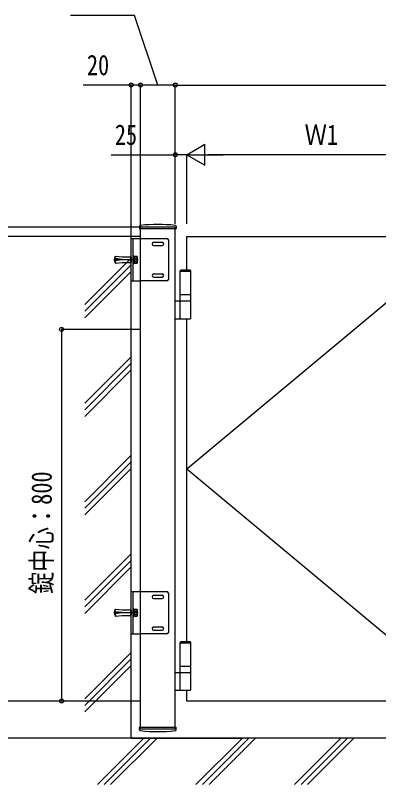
# Model space of a CAD drawing. Units: millimetres, scale not verified. Extents: x -4205 to 4205, y -2970 to 2970.
# Drawn here: x -2645 to -1862, y -131 to 1525 of the extents above; entities that cross this region are included whole.
import ezdxf
from ezdxf.enums import TextEntityAlignment as Align

# ---------------------------------------------------------------- set-up
doc = ezdxf.new("R2010")
doc.units = ezdxf.units.MM
doc.header["$LTSCALE"] = 20
doc.layers.add('0-4_YKK_A1', color=4, linetype='Continuous')
doc.layers.add('0-5_YKK_D', color=6, linetype='Continuous')
doc.styles.add('ＭＳ ゴシック', font='')
doc.styles.get('ＭＳ ゴシック').set_extended_font_data('MS Gothic')

msp = doc.modelspace()

# ---------------------------------------------------------------- linework, layer by layer
at = {"layer": '0-4_YKK_A1'}
for p, q in [((-2395.04, -31), (-2395.04, 1069)), ((-2376.88, 1070.9), (-2377.14, 1066.03)), ((-2298.44, 1065.5), (-2376.64, 1065.5)), ((-2375.04, -11), (-2375.04, 1065.5)), ((-2300.04, 1069), (-2300.04, 1065.5)), ((-2300.04, -11), (-2300.04, 1065.5)), ((-2298.2, 1070.9), (-2297.94, 1066.03)), ((-2395.04, 953.5), (-2395.04, 1044.5)), ((-2395.04, 1044.5), (-2375.04, 1044.5)), ((-2391.04, 953.5), (-2391.04, 1044.5)), ((-2375.04, 1044.5), (-2318.04, 1044.5)), ((-2275.04, 977), (-2275.04, 1049)), ((-2275.04, 549), (-1675.04, 1049)), ((-2346.54, 1036.5), (-2328.54, 1036.5)), ((-2346.54, 1029.5), (-2328.54, 1029.5)), ((-2315.04, 1041.5), (-2315.04, 956.5)), ((-2495.04, 902.25), (-2395.04, 1002.25)), ((-2379.94, 999), (-2432.35, 999)), ((-2430.54, 1003), (-2430.04, 1003.5)), ((-2430.54, 995), (-2430.54, 1003)), ((-2430.04, 994.5), (-2430.54, 995)), ((-2430.04, 994.5), (-2430.04, 1003.5)), ((-2430.04, 1003.5), (-2429.67, 1003.46)), ((-2430.04, 994.5), (-2429.67, 994.54)), ((-2429.93, 1001.31), (-2429.33, 1006.25)), ((-2415.04, 999.5), (-2429.93, 1001.31)), ((-2415.04, 998.5), (-2429.93, 996.69)), ((-2429.93, 996.69), (-2429.33, 991.75)), ((-2429.44, 1001.25), (-2428.77, 1006.69)), ((-2429.44, 996.75), (-2428.77, 991.31)), ((-2429.33, 1006.25), (-2428.77, 1006.69)), ((-2428.77, 1006.71), (-2414.71, 1005)), ((-2415.04, 999.5), (-2415.04, 998.5)), ((-2414.71, 1005), (-2395.54, 1005)), ((-2395.54, 993), (-2395.54, 1005)), ((-2395.04, 1004.5), (-2395.54, 1005)), ((-2395.04, 1004.5), (-2395.04, 993.5)), ((-2387.44, 1006.25), (-2389.44, 1006.25)), ((-2387.44, 1002.75), (-2382.52, 1002.75)), ((-2387.44, 995.25), (-2382.52, 995.25)), ((-2381.94, 1005.5), (-2382.52, 1006.51)), ((-2381.94, 1005.5), (-2381.94, 992.5)), ((-2495.04, 888.11), (-2395.04, 988.11)), ((-2429.33, 991.75), (-2428.77, 991.31)), ((-2395.04, 993.5), (-2395.54, 993)), ((-2387.44, 991.49), (-2382.52, 991.49)), ((-2381.94, 992.5), (-2382.52, 991.49)), ((-2495.04, 873.96), (-2395.04, 973.96)), ((-2346.54, 968.5), (-2328.54, 968.5)), ((-2346.54, 961.5), (-2328.54, 961.5)), ((-2287.54, 977), (-2289.54, 975)), ((-2289.54, 975), (-2266.54, 975)), ((-2289.54, 974), (-2266.54, 974)), ((-2287.54, 977), (-2268.54, 977)), ((-2268.54, 977), (-2266.54, 975)), ((-2395.04, 953.5), (-2375.04, 953.5)), ((-2318.04, 953.5), (-2375.04, 953.5)), ((-2289.54, 924), (-2266.54, 924)), ((-2266.54, 910), (-2300.04, 910)), ((-2289.54, 873.5), (-2289.54, 908.5)), ((-2266.54, 873.5), (-2266.54, 908.5)), ((-2300.04, 872), (-2268.04, 872)), ((-2275.04, 177), (-2275.04, 872)), ((-2495.04, 690.12), (-2395.04, 790.12)), ((-2495.04, 675.97), (-2395.04, 775.97)), ((-2495.04, 661.83), (-2395.04, 761.83)), ((-2495.04, 477.98), (-2395.04, 577.98)), ((-2495.04, 463.84), (-2395.04, 563.84)), ((-2495.04, 449.7), (-2395.04, 549.7)), ((-2275.04, 549), (-1675.04, 49)), ((-2495.04, 265.85), (-2395.04, 365.85)), ((-2495.04, 251.71), (-2395.04, 351.71)), ((-2495.04, 237.57), (-2395.04, 337.57)), ((-2395.04, 193.5), (-2395.04, 284.5)), ((-2395.04, 284.5), (-2375.04, 284.5)), ((-2391.04, 193.5), (-2391.04, 284.5)), ((-2375.04, 284.5), (-2318.04, 284.5)), ((-2346.54, 276.5), (-2328.54, 276.5)), ((-2346.54, 269.5), (-2328.54, 269.5)), ((-2315.04, 281.5), (-2315.04, 196.5)), ((-2379.94, 239), (-2432.35, 239)), ((-2430.54, 243), (-2430.04, 243.5)), ((-2430.54, 235), (-2430.54, 243)), ((-2430.04, 234.5), (-2430.54, 235)), ((-2430.04, 234.5), (-2430.04, 243.5)), ((-2430.04, 243.5), (-2429.67, 243.46)), ((-2430.04, 234.5), (-2429.67, 234.54)), ((-2429.93, 241.31), (-2429.33, 246.25)), ((-2415.04, 239.5), (-2429.93, 241.31)), ((-2415.04, 238.5), (-2429.93, 236.69)), ((-2429.93, 236.69), (-2429.33, 231.75)), ((-2429.44, 241.25), (-2428.77, 246.69)), ((-2429.44, 236.75), (-2428.77, 231.31)), ((-2429.33, 246.25), (-2428.77, 246.69)), ((-2428.77, 246.71), (-2414.71, 245)), ((-2415.04, 239.5), (-2415.04, 238.5)), ((-2414.71, 245), (-2395.54, 245)), ((-2395.54, 233), (-2395.54, 245)), ((-2395.04, 244.5), (-2395.54, 245)), ((-2395.04, 233.5), (-2395.54, 233)), ((-2395.04, 244.5), (-2395.04, 233.5)), ((-2387.44, 246.25), (-2389.44, 246.25)), ((-2387.44, 242.75), (-2382.52, 242.75)), ((-2387.44, 235.25), (-2382.52, 235.25)), ((-2381.94, 245.5), (-2382.52, 246.51)), ((-2381.94, 232.5), (-2382.52, 231.49)), ((-2381.94, 245.5), (-2381.94, 232.5)), ((-2429.33, 231.75), (-2428.77, 231.31)), ((-2387.44, 231.49), (-2382.52, 231.49)), ((-2346.54, 208.5), (-2328.54, 208.5)), ((-2346.54, 201.5), (-2328.54, 201.5)), ((-2395.04, 193.5), (-2375.04, 193.5)), ((-2318.04, 193.5), (-2375.04, 193.5)), ((-2287.54, 177), (-2289.54, 175)), ((-2289.54, 175), (-2266.54, 175)), ((-2289.54, 174), (-2266.54, 174)), ((-2287.54, 177), (-2268.54, 177)), ((-2268.54, 177), (-2266.54, 175)), ((-2495.04, 53.72), (-2395.04, 153.72)), ((-2495.04, 39.58), (-2395.04, 139.58)), ((-2495.04, 25.44), (-2395.04, 125.44)), ((-2289.54, 124), (-2266.54, 124)), ((-2266.54, 110), (-2300.04, 110)), ((-2289.54, 73.5), (-2289.54, 108.5)), ((-2266.54, 73.5), (-2266.54, 108.5)), ((-2300.04, 72), (-2268.04, 72)), ((-2376.88, -12.9), (-2377.14, -8.03)), ((-2376.64, -7.5), (-2298.44, -7.5)), ((-2375.04, -11), (-2300.04, -11)), ((-2298.2, -12.9), (-2297.94, -8.03)), ((-574.62, -31), (-2575.04, -31)), ((-2467.63, -131), (-2367.63, -31)), ((-2453.49, -131), (-2353.49, -31)), ((-2439.35, -131), (-2339.35, -31)), ((-2395.04, -31), (-2153.8, -31)), ((-2255.5, -131), (-2155.5, -31)), ((-2241.36, -131), (-2141.36, -31)), ((-2227.21, -131), (-2127.21, -31)), ((-2043.37, -131), (-1943.37, -31)), ((-2029.22, -131), (-1929.22, -31)), ((-2015.08, -131), (-1915.08, -31))]:
    msp.add_line(p, q, dxfattribs=at)
for points in [[(-2300.04, 1069), (-2375.04, 1069), (-2375.04, 1065.5)], [(-2275.04, 1049), (-1675.04, 1049), (-1675.04, 1048.5)], [(-2389.44, 991.75), (-2387.44, 991.75), (-2387.44, 1006.25)], [(-2387.44, 991.49), (-2387.44, 1006.51), (-2382.52, 1006.51)], [(-2428.77, 991.29), (-2414.71, 993), (-2395.54, 993)], [(-2289.54, 910), (-2289.54, 924), (-2289.54, 975)], [(-2266.54, 910), (-2266.54, 924), (-2266.54, 975)], [(-2428.77, 231.29), (-2414.71, 233), (-2395.54, 233)], [(-2389.44, 231.75), (-2387.44, 231.75), (-2387.44, 246.25)], [(-2387.44, 231.49), (-2387.44, 246.51), (-2382.52, 246.51)], [(-2289.54, 110), (-2289.54, 124), (-2289.54, 175)], [(-2266.54, 110), (-2266.54, 124), (-2266.54, 175)], [(-1675.04, 49.5), (-1675.04, 49), (-2275.04, 49), (-2275.04, 72)]]:
    msp.add_lwpolyline(points, dxfattribs=at)
for points in [[(-2391.04, 1007.5), (-2391.04, 990.5), (-2389.44, 990.5), (-2389.44, 1007.5)], [(-2391.04, 247.5), (-2391.04, 230.5), (-2389.44, 230.5), (-2389.44, 247.5)]]:
    msp.add_lwpolyline(points, close=True, dxfattribs=at)
for centre, radius, start, end in [((-2376.64, 1066), 0.5, 177, 270), ((-2374.89, 1070.8), 2, 96.74435, 177), ((-2337.54, 755), 320, 83.25565, 96.74435), ((-2300.2, 1070.8), 2, 3, 83.25565), ((-2298.44, 1066), 0.5, 270, 3), ((-2318.04, 1041.5), 3, 360, 90), ((-2346.54, 1033), 3.5, 90, 270), ((-2328.54, 1033), 3.5, 270, 90), ((-2385.26, 1004.63), 3.32, 325.61575, 34.38425), ((-2394.36, 999), 12.42, 342.41205, 17.58795), ((-2385.26, 993.37), 3.32, 325.61575, 34.38425), ((-2346.54, 965), 3.5, 90, 270), ((-2328.54, 965), 3.5, 270, 90), ((-2318.04, 956.5), 3, 270, 360), ((-2288.04, 908.5), 1.5, 90, 180), ((-2268.04, 908.5), 1.5, 360, 90), ((-2288.04, 873.5), 1.5, 180, 270), ((-2268.04, 873.5), 1.5, 270, 360), ((-2318.04, 281.5), 3, 360, 90), ((-2346.54, 273), 3.5, 90, 270), ((-2328.54, 273), 3.5, 270, 90), ((-2385.26, 244.63), 3.32, 325.61575, 34.38425), ((-2394.36, 239), 12.42, 342.41205, 17.58795), ((-2385.26, 233.37), 3.32, 325.61575, 34.38425), ((-2346.54, 205), 3.5, 90, 270), ((-2328.54, 205), 3.5, 270, 90), ((-2318.04, 196.5), 3, 270, 360), ((-2288.04, 108.5), 1.5, 90, 180), ((-2268.04, 108.5), 1.5, 360, 90), ((-2288.04, 73.5), 1.5, 180, 270), ((-2268.04, 73.5), 1.5, 270, 360), ((-2376.64, -8), 0.5, 90, 183), ((-2374.89, -12.8), 2, 183, 263.25565), ((-2337.54, 303), 320, 263.25565, 276.74435), ((-2300.2, -12.8), 2, 276.74435, 357), ((-2298.44, -8), 0.5, 357, 90)]:
    msp.add_arc(centre, radius, start, end, dxfattribs=at)
at = {"layer": '0-5_YKK_D'}
for p, q in [((-2395.04, 1070), (-2395.04, 1376)), ((-2375.04, 1076.12), (-2375.04, 1376)), ((-2375.04, 1070), (-2375.04, 1376)), ((-2300.04, 1375), (-2375.04, 1375)), ((-2300.04, 1076.12), (-2300.04, 1376)), ((-2300.04, 1076.12), (-2300.04, 1376)), ((-2300.04, 1375), (-1044.04, 1375)), ((-2275.04, 1225), (-2236.07, 1247.5)), ((-2236.07, 1202.5), (-2236.07, 1247.5)), ((-2300.04, 1076.12), (-2300.04, 1226)), ((-2275.04, 1076.12), (-2275.04, 1226)), ((-2275.04, 1076.12), (-2275.04, 1226)), ((-2438.24, 1225), (-2300.04, 1225)), ((-2275.04, 1225), (-2300.04, 1225)), ((-2275.04, 1225), (-2236.07, 1202.5)), ((-2275.04, 1225), (-2197.1, 1225)), ((-1720.04, 1225), (-2230.04, 1225)), ((-2376.04, 1069), (-2846.04, 1069)), ((-2376.04, 1049), (-2696.04, 1049)), ((-2376.04, 849), (-2546.04, 849)), ((-2545.04, 849), (-2545.04, 49)), ((-2376.04, 49), (-2696.04, 49)), ((-2376.04, 49), (-2696.04, 49)), ((-2376.04, 49), (-2546.04, 49)), ((-2412.76, -31), (-2846.04, -31)), ((-2471.07, -31), (-2696.04, -31))]:
    msp.add_line(p, q, dxfattribs=at)
for points in [[(-2337.54, 1375), (-2388.04, 1525), (-2525.64, 1525)], [(-2375.04, 1375), (-2395.04, 1375), (-2498.44, 1375)]]:
    msp.add_lwpolyline(points, dxfattribs=at)
for centre in [(-2395.04, 1375), (-2375.04, 1375), (-2375.04, 1375), (-2300.04, 1375), (-2300.04, 1375), (-2300.04, 1225), (-2545.04, 849), (-2545.04, 49)]:
    msp.add_circle(centre, 4.25, dxfattribs=at)

# ---------------------------------------------------------------- texts
at = {"layer": '0-5_YKK_D', "style": 'ＭＳ ゴシック', "width": 0.8}
for s, p in [('20', (-2490.44, 1383)), ('25', (-2430.24, 1233)), ('Ｗ1', (-2021.44, 1233))]:
    msp.add_text(s, height=43.99, dxfattribs=at).set_placement(p, align=Align.BOTTOM_LEFT)
msp.add_text('錠中心：800', height=43.99, rotation=90, dxfattribs=at).set_placement((-2553.04, 279.4), align=Align.BOTTOM_LEFT)

doc.saveas('drawing.dxf')
